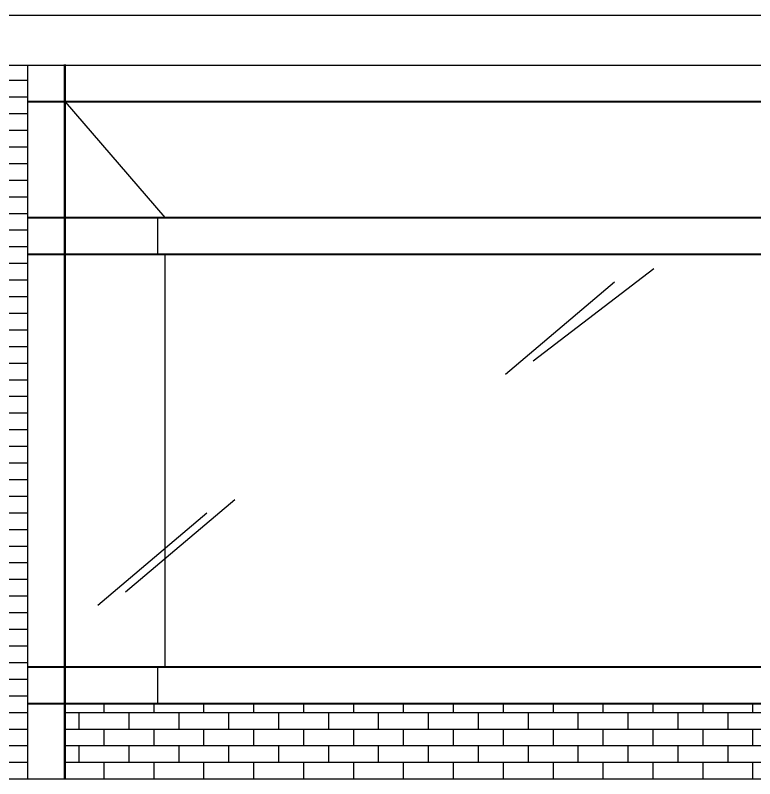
# Model space of a CAD drawing. Extents: x 1231 to 2855, y 3260 to 5268.
# Drawn here: x 2074.4 to 2370.7, y 3259.5 to 3565.5 of the extents above; entities that cross this region are included whole.
import ezdxf

# ---------------------------------------------------------------- set-up
doc = ezdxf.new("R2010")
doc.units = 0
doc.header["$LTSCALE"] = 20
doc.header["$MEASUREMENT"] = 0
for name, color, linetype in [('ACO', 2, 'CONTINUOUS'), ('COTAS', 4, 'CONTINUOUS'), ('MADEIRA', 1, 'CONTINUOUS'), ('PAREDE', 251, 'CONTINUOUS'), ('VIDRO', 3, 'CONTINUOUS')]:
    doc.layers.add(name, color=color, linetype=linetype)
pattern_1 = [(0, (0, 3252.779), (0, 6.6675), []), (90, (0, 3252.779), (-10, 6.6675), [6.6675, -6.6675])]

msp = doc.modelspace()

# ---------------------------------------------------------------- hatches: boundary and pattern name
at = {"layer": 'COTAS'}
h = msp.add_hatch(dxfattribs=at)
h.set_pattern_fill('AR-BRSTD', color=256, scale=2.5, style=0)
h.set_pattern_definition(pattern_1)
edge = h.paths.add_edge_path(flags=16)
edge.add_ellipse((2039.34, 3459.54), major_axis=(-30.1, 0), ratio=0.636364, start_angle=0, end_angle=360)
h.paths.add_polyline_path([(1999.34, 3259.54), (2079.34, 3259.54), (2079.34, 3545.54), (1999.34, 3545.54)])
h = msp.add_hatch(dxfattribs=at)
h.set_pattern_fill('AR-BRSTD', color=6, scale=2.5, style=0)
h.set_pattern_definition(pattern_1)
h.paths.add_polyline_path([(2094.34, 3259.52), (2709.64, 3259.52), (2709.64, 3289.54), (2094.34, 3289.54)])

# ---------------------------------------------------------------- linework, layer by layer
at = {"layer": 'ACO'}
for p, q in [((2079.34, 3545.54), (2724.04, 3545.54)), ((2094.04, 3545.84), (2094.04, 3259.52)), ((2094.34, 3545.84), (2094.34, 3259.52)), ((2079.34, 3531.14), (2724.04, 3531.14)), ((2079.34, 3530.84), (2724.04, 3530.84)), ((2724.34, 3484.54), (2079.34, 3484.54)), ((2724.34, 3484.24), (2079.34, 3484.24)), ((2131.34, 3484.54), (2131.34, 3469.54)), ((2724.34, 3469.84), (2079.34, 3469.84)), ((2724.34, 3469.54), (2079.34, 3469.54)), ((2079.34, 3304.54), (2724.34, 3304.54)), ((2079.34, 3304.24), (2724.34, 3304.24)), ((2131.34, 3304.24), (2131.34, 3289.84)), ((2079.34, 3289.84), (2724.34, 3289.84)), ((2079.34, 3289.54), (2724.34, 3289.54))]:
    msp.add_line(p, q, dxfattribs=at)
at = {"layer": 'MADEIRA', "color": 7}
for p, q in [((1230.85, 3565.54), (2854.79, 3565.54)), ((1230.85, 3545.54), (2854.79, 3545.54))]:
    msp.add_line(p, q, dxfattribs=at)
at = {"layer": 'MADEIRA', "color": 9}
msp.add_line((1230.85, 3259.54), (2854.79, 3259.54), dxfattribs=at)
at = {"layer": 'PAREDE'}
for p, q in [((2079.34, 3545.54), (2079.34, 3259.54)), ((2079.34, 3289.54), (2724.34, 3289.54)), ((2079.34, 3289.54), (2724.34, 3289.54))]:
    msp.add_line(p, q, dxfattribs=at)
at = {"layer": 'VIDRO', "linetype": 'Continuous'}
for p, q in [((2094.34, 3530.84), (2134.34, 3484.54)), ((2134.34, 3469.54), (2134.34, 3304.54))]:
    msp.add_line(p, q, dxfattribs=at)
at = {"layer": 'VIDRO', "color": 124, "linetype": 'Continuous'}
for p, q in [((2281.92, 3427.01), (2330.27, 3464.03)), ((2270.78, 3421.7), (2314.57, 3458.7)), ((2118.57, 3334.43), (2162.35, 3371.44)), ((2107.43, 3329.12), (2151.22, 3366.13))]:
    msp.add_line(p, q, dxfattribs=at)

doc.saveas('drawing.dxf')
